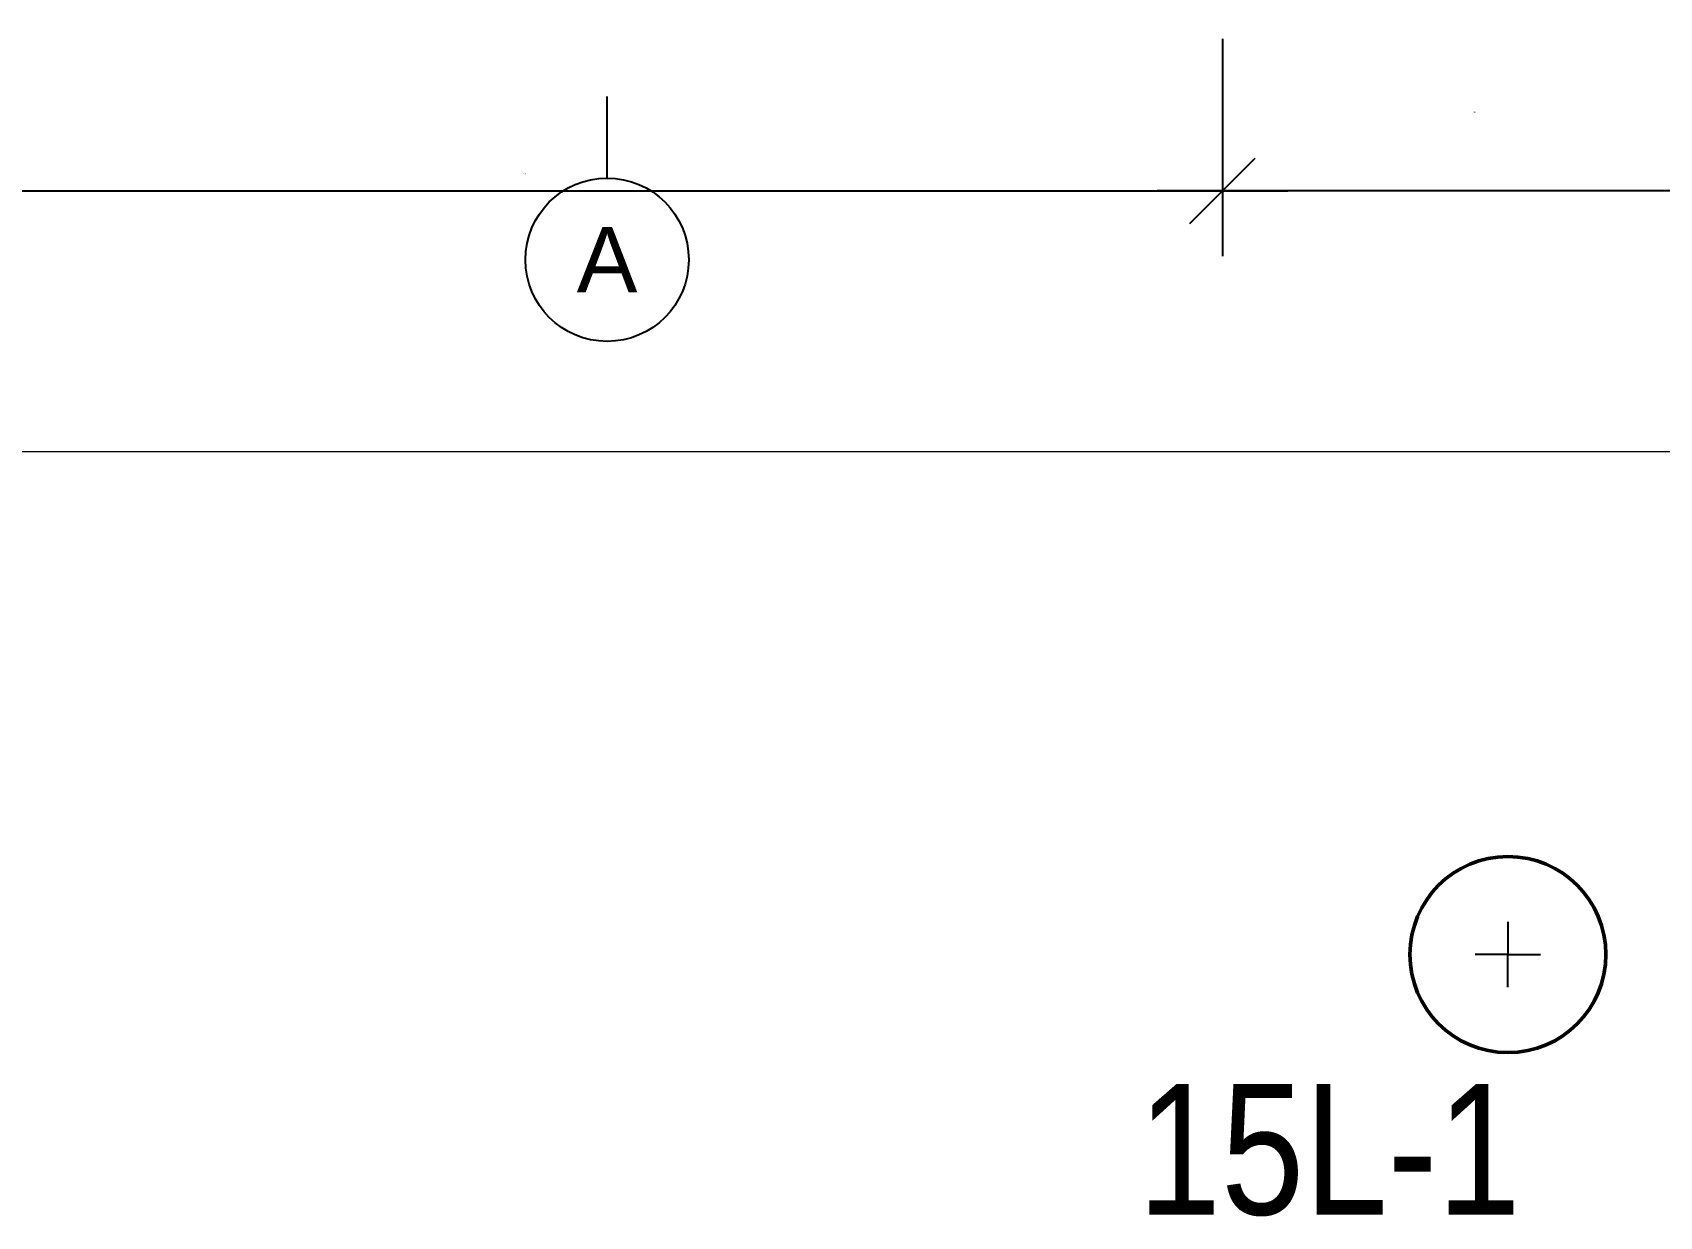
# Model space of a CAD drawing. Header units: millimetres. Extents: x -1379 to 1385823, y -4884429 to 548763.
# Drawn here: x 462651 to 467631, y -2319597 to -2315974 of the extents above; entities that cross this region are included whole.
import ezdxf
from ezdxf.enums import TextEntityAlignment as Align

# ---------------------------------------------------------------- set-up
doc = ezdxf.new("R2010")
doc.units = ezdxf.units.MM
doc.linetypes.add('CENTER', pattern=[50.8, 31.75, -6.35, 6.35, -6.35])
doc.linetypes.add('TA_GL_000.70000', pattern=[1.925, 0.7, -0.175, 0.175, -0.175, 0.7])
for name, color, linetype in [('000 - 0_SYM_DWG_GRID-BUBBLE_MAIN_COLOR_6', 7, 'Continuous'), ('000 - 0_SYM_DWG_SLOPE-SYM_TEXT_COLOR_3', 7, 'Continuous'), ('000 - D I M', 7, 'Continuous'), ('000 - GRID', 7, 'CENTER')]:
    doc.layers.add(name, color=color, linetype=linetype)
doc.layers.add('A-ANNO-NOTE', color=7, linetype='Continuous', lineweight=35)
doc.layers.add('G-ANNO-TEXT', color=7, linetype='Continuous', lineweight=9)
doc.styles.add('ARIAL', font='arial.ttf')
doc.styles.add('Arial Narrow', font='ARIALN.TTF', dxfattribs={"height": 400})
doc.styles.add('Arial_2', font='arial.ttf', dxfattribs={"height": 3})
doc.styles.add('TA', font='', dxfattribs={"height": 4.5})
doc.styles.get('TA').set_extended_font_data('Cordia New')
doc.dimstyles.new('DPA-DIM-3_0_C-T', dxfattribs={"dimscale": 304.8, "dimtxt": 306.07782, "dimasz": 0.492126, "dimexe": 0.656168, "dimexo": 0.0625, "dimgap": 0.164042, "dimtad": 0, "dimjust": 2, "dimdec": 0, "dimzin": 0, "dimdsep": 46, "dimtxsty": 'Arial_2', "dimblk1": 'DOTBLANK', "dimblk2": 'OBLIQUE', "dimsah": 1, "dimcen": 0.09, "dimdle": 0.656168, "dimclrd": 7, "dimclre": 7, "dimclrt": 7, "dimadec": 8, "dimazin": 0, "dimtfac": 1, "dimtdec": 4, "dimtix": 1, "dimtmove": 2, "dimatfit": 3, "dimfxl": 1.312336, "dimfxlon": 1, "dimtvp": 1, "dimtolj": 1, "dimtzin": 0, "dimarcsym": 2})
doc.dimstyles.new('DPA-DIM-3_0_T-T', dxfattribs={"dimscale": 304.8, "dimtxt": 306.07782, "dimasz": 0.656168, "dimexe": 0.656168, "dimexo": 0.0625, "dimgap": 0.164042, "dimtad": 1, "dimdec": 0, "dimzin": 0, "dimdsep": 46, "dimtxsty": 'Arial_2', "dimblk1": 'OBLIQUE', "dimblk2": 'OBLIQUE', "dimsah": 1, "dimcen": 0.09, "dimdle": 0.656168, "dimclrd": 7, "dimclre": 7, "dimclrt": 7, "dimadec": 8, "dimazin": 0, "dimtfac": 1, "dimtdec": 4, "dimtix": 1, "dimtmove": 0, "dimatfit": 3, "dimfxl": 1.312336, "dimfxlon": 1, "dimtvp": 1, "dimtolj": 1, "dimtzin": 0, "dimarcsym": 2})

# ---------------------------------------------------------------- blocks, each defined once
blk = doc.blocks.new('DPA_GM_ROW_Node - Large-3578395-IV01 - LOWER ROOF LEVEL PLAN')
at = {"layer": 'A-ANNO-NOTE', "color": 7, "lineweight": 25}
for p, q in [((0, 1), (0, 0)), ((0, 0), (-1, 0)), ((0, 0), (1, 0)), ((0, -1), (0, 0))]:
    blk.add_line(p, q, dxfattribs=at)
at = {"layer": 'A-ANNO-NOTE', "color": 7, "lineweight": 50}
blk.add_circle((0, 0), 3, dxfattribs=at)
blk = doc.blocks.new('_Oblique')
at = {"color": 7, "linetype": 'ByBlock', "lineweight": -2}
blk.add_line((-0.5, -0.5), (0.5, 0.5), dxfattribs=at)
blk = doc.blocks.new('*D846')
at = {"layer": '000 - D I M', "color": 7, "lineweight": -2, "transparency": 16777216}
for p, q in [((466293.8, -2315993.2), (466293.8, -2316658.1)), ((462018.8, -2316077.2), (462018.8, -2316658.1)), ((461818.8, -2316458.1), (466493.8, -2316458.1))]:
    blk.add_line(p, q, dxfattribs=at)
at = {"layer": 'Defpoints', "color": 7, "transparency": 16777216}
for p in [(466293.8, -2315974.1), (462018.8, -2316058.1), (466293.8, -2316458.1)]:
    blk.add_point(p, dxfattribs=at)
at = {"layer": '000 - D I M', "color": 7, "lineweight": -2, "transparency": 16777216, "xscale": 200, "yscale": 200, "zscale": 200, "rotation": 180}
blk.add_blockref('_Oblique', (462018.8, -2316458.1), dxfattribs=at)
at = {"layer": '000 - D I M', "color": 7, "lineweight": -2, "transparency": 16777216, "xscale": 200, "yscale": 200, "zscale": 200}
blk.add_blockref('_Oblique', (466293.8, -2316458.1), dxfattribs=at)
at = {"layer": '000 - D I M', "color": 7, "transparency": 16777216, "insert": (464156.3, -2316406.6), "char_height": 3, "width": 1107.531, "attachment_point": 5, "style": 'Arial_2'}
blk.add_mtext('\\A1;4275', dxfattribs=at)
blk = doc.blocks.new('_DotBlank')
at = {"color": 7, "linetype": 'ByBlock', "lineweight": -2}
blk.add_line((-0.5, 0), (-1, 0), dxfattribs=at)
blk.add_circle((0, 0), 0.5, dxfattribs=at)
blk = doc.blocks.new('*D812')
at = {"layer": '000 - D I M', "color": 7, "lineweight": -2, "transparency": 16777216}
for p, q in [((466293.8, -2316077.2), (466293.8, -2316658.1)), ((468773.8, -2316839.1), (468773.8, -2316258.1)), ((468623.8, -2316458.1), (466093.8, -2316458.1))]:
    blk.add_line(p, q, dxfattribs=at)
at = {"layer": 'Defpoints', "color": 7, "transparency": 16777216}
for p in [(466293.8, -2316058.1), (466293.8, -2316458.1), (468773.8, -2316858.1)]:
    blk.add_point(p, dxfattribs=at)
at = {"layer": '000 - D I M', "color": 7, "lineweight": -2, "transparency": 16777216, "xscale": 150, "yscale": 150, "zscale": 150, "rotation": 180}
blk.add_blockref('_Oblique', (466293.8, -2316458.1), dxfattribs=at)
at = {"layer": '000 - D I M', "color": 7, "lineweight": -2, "transparency": 16777216, "xscale": 150, "yscale": 150, "zscale": 150}
blk.add_blockref('_DotBlank', (468773.8, -2316458.1), dxfattribs=at)
at = {"layer": '000 - D I M', "color": 7, "transparency": 16777216, "insert": (467059.4, -2316216.6), "char_height": 3, "width": 1107.531, "attachment_point": 1, "line_spacing_factor": 0.941778, "style": 'Arial_2'}
blk.add_mtext('\\A1;2480', dxfattribs=at)
blk = doc.blocks.new('*U1920')
at = {"layer": '000 - 0_SYM_DWG_GRID-BUBBLE_MAIN_COLOR_6', "color": 7}
blk.add_line((35, 0), (30, 0), dxfattribs=at)
blk.add_circle((40, 0), 5, dxfattribs=at)
at = {"color": 7, "style": 'TA', "flags": 1}
blk.add_attdef('LOCATION', (6, -6), '', height=4.5, rotation=270, dxfattribs=at)
at = {"layer": '000 - 0_SYM_DWG_SLOPE-SYM_TEXT_COLOR_3', "color": 7, "style": 'ARIAL'}
blk.add_attdef('GRID-HEAD', text='', height=4, rotation=90, dxfattribs=at).set_placement((40, 0), align=Align.MIDDLE_CENTER)

msp = doc.modelspace()

# ---------------------------------------------------------------- linework, layer by layer
at = {"layer": 'G-ANNO-TEXT', "color": 7}
msp.add_line((461513.7, -2317256.3), (470283.5, -2317256.3), dxfattribs=at)

# ---------------------------------------------------------------- block references
at = {"layer": '000 - GRID', "color": 7, "linetype": 'TA_GL_000.70000', "xscale": 50.00000000000004, "yscale": 50.00000000000004, "zscale": 50.00000000000004, "rotation": 270}
msp.add_blockref('*U1920', (464409.9, -2314669.4), dxfattribs=at).add_auto_attribs({'GRID-HEAD': 'A'})
at = {"layer": 'A-ANNO-NOTE', "color": 7, "lineweight": 25, "xscale": 100, "yscale": 100, "zscale": 100}
msp.add_blockref('DPA_GM_ROW_Node - Large-3578395-IV01 - LOWER ROOF LEVEL PLAN', (467167.3, -2318795.8), dxfattribs=at)

# ---------------------------------------------------------------- texts
at = {"layer": 'G-ANNO-TEXT', "color": 7, "insert": (466034.2, -2319191.7), "char_height": 400, "width": 1435.021, "attachment_point": 1, "style": 'Arial Narrow'}
msp.add_mtext('15L-1', dxfattribs=at)

# ---------------------------------------------------------------- dimensions: what is measured, and where the dimension line sits
at = {"layer": '000 - D I M', "color": 7}
dim = msp.add_linear_dim(base=(466293.8, -2316458.1), p1=(462018.8, -2316058.1), p2=(466293.8, -2315974.1), dimstyle='DPA-DIM-3_0_T-T', override={"dimpost": '<>', "dimclrd": 7, "dimclre": 7, "dimclrt": 7, "dimfxl": 4275.824609}, dxfattribs=at)
dim.commit()
dim.dimension.update_dxf_attribs({"geometry": '*D846', "text_midpoint": (464156.3, -2316406.6)})
dim = msp.add_linear_dim(base=(466293.8, -2316458.1), p1=(468773.8, -2316858.1), p2=(466293.8, -2316058.1), dimstyle='DPA-DIM-3_0_C-T', override={"dimpost": '<>', "dimclrd": 7, "dimclre": 7, "dimclrt": 7, "dimfxl": 2605.839596}, dxfattribs=at)
dim.commit()
dim.dimension.update_dxf_attribs({"geometry": '*D812', "text_midpoint": (467613.2, -2316218.6), "dimtype": 160})

doc.saveas('drawing.dxf')
